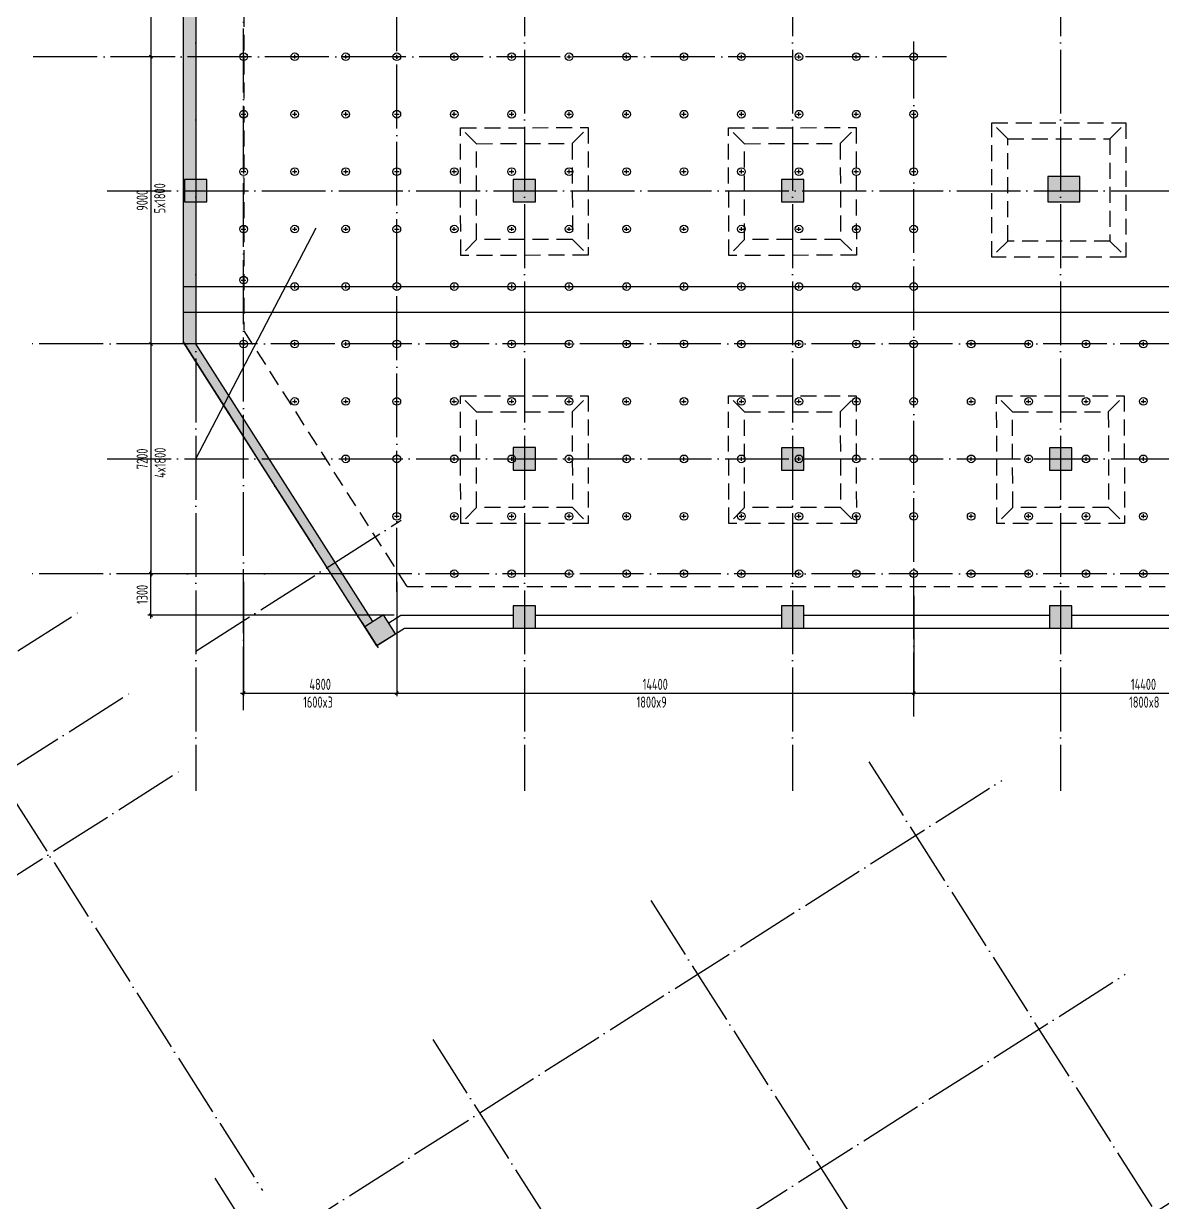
# Model space of a CAD drawing. Extents: x -190030 to 1780958, y -2186385 to 288330.
# Drawn here: x -11424 to 24268, y 69791 to 106729 of the extents above; entities that cross this region are included whole.
import ezdxf

# ---------------------------------------------------------------- set-up
doc = ezdxf.new("R2010")
doc.units = 0
doc.header["$LTSCALE"] = 1000
doc.header["$MEASUREMENT"] = 0
doc.linetypes.add('DASHED', pattern=[0.75, 0.5, -0.25])
doc.linetypes.add('DOTE', pattern=[2.42, 2, -0.2, 0.02, -0.2])
for name, color, linetype in [('05-填充_天正', 26, 'Continuous'), ('A_AXIS-轴线', 1, 'DOTE'), ('A_STR-砼墙', 51, 'Continuous'), ('COLU', 7, 'Continuous'), ('COLU_HATCH', 251, 'Continuous'), ('DIM', 3, 'Continuous'), ('DOTE', 4, 'DOTE'), ('jc', 5, 'Continuous'), ('s-base', 60, 'Continuous'), ('TEXT', 7, 'Continuous'), ('后浇带', 3, 'Continuous'), ('锚杆', 6, 'Continuous')]:
    doc.layers.add(name, color=color, linetype=linetype)
doc.styles.add('TSSD_Dimension', font='Tssdeng.shx', dxfattribs={"width": 0.7, "bigfont": 'hztxt.shx'})
doc.styles.add('TSSD_Rein', font='tssdeng.shx', dxfattribs={"width": 0.7, "bigfont": 'hztxt.shx'})
doc.dimstyles.new('TSSD_100_100', dxfattribs={"dimtxt": 350, "dimasz": 100, "dimexe": 100, "dimexo": 250, "dimgap": 100, "dimtad": 1, "dimdec": 0, "dimzin": 0, "dimdsep": 46, "dimtxsty": 'TSSD_Dimension', "dimblk": 'ARCHTICK', "dimblk1": 'ARCHTICK', "dimblk2": 'ARCHTICK', "dimcen": 0, "dimdle": 100, "dimclrt": 7, "dimadec": 0, "dimazin": 0, "dimtfac": 1, "dimtdec": 0, "dimtix": 1, "dimtmove": 2, "dimatfit": 3, "dimfxl": 1, "dimtolj": 1, "dimtzin": 0, "dimarcsym": 0})

# ---------------------------------------------------------------- blocks, each defined once
blk = doc.blocks.new('104 轴线')
for p, q in [((-209580, 103972), (-134205, -14530)), ((-136300, 67200), (-136300, -2001)), ((-126000, 67200), (-126000, -2001)), ((-117600, 67200), (-117600, -2001)), ((-109200, 67200), (-109200, -2001)), ((-139073, 16800), (13400, 16800)), ((-139073, 8400), (13400, 8400)), ((-182718, -23595), (-139855, 3669)), ((-181108, -26126), (-138245, 1138)), ((-115209, -1092), (-78883, -58157)), ((-179552, -28573), (-136688, -1309)), ((-166188, -36782), (-111041, -1677)), ((-122042, -5442), (-85716, -62507)), ((-162322, -42856), (-107174, -7751)), ((-128875, -9791), (-92549, -66856)), ((-135708, -14141), (-99382, -71206))]:
    blk.add_line(p, q)
blk = doc.blocks.new('A$C40850C3D')
at = {"layer": 's-base', "color": 8, "linetype": 'DASHED'}
for p, q in [((-1500, 1500), (-2000, 2000)), ((1500, 1500), (2000, 2000)), ((-1500, -1500), (-2000, -2000)), ((1500, -1500), (2000, -2000))]:
    blk.add_line(p, q, dxfattribs=at)
for points in [[(2000, 2000), (2000, -2000), (-2000, -2000), (-2000, 2000)], [(1500, 1500), (1500, -1500), (-1500, -1500), (-1500, 1500)]]:
    blk.add_lwpolyline(points, close=True, dxfattribs=at)
blk = doc.blocks.new('zhu1')
at = {"layer": 'COLU_HATCH'}
for points in [[(-20827, -41649), (-21527, -41649), (-21527, -42349), (-20827, -42349)], [(-10527, -41649), (-11227, -41649), (-11227, -42349), (-10527, -42349)], [(-2127, -41650), (-2827, -41650), (-2827, -42350), (-2127, -42350)], [(6523, -41550), (5523, -41550), (5523, -42350), (6523, -42350)], [(-10527, -50049), (-11227, -50049), (-11227, -50749), (-10527, -50749)], [(-2127, -50050), (-2827, -50050), (-2827, -50750), (-2127, -50750)], [(6273, -50050), (5573, -50050), (5573, -50750), (6273, -50750)], [(-10527, -55000), (-11227, -55000), (-11227, -55700), (-10527, -55700)], [(-2127, -55000), (-2827, -55000), (-2827, -55700), (-2127, -55700)], [(6273, -55000), (5573, -55000), (5573, -55700), (6273, -55700)], [(-15291, -55288), (-15884, -55658), (-15513, -56252), (-14920, -55881)]]:
    blk.add_hatch(color=8, dxfattribs=at).paths.add_polyline_path(points)
at = {"layer": 'A_STR-砼墙', "color": 8}
for p, q in [((-21577, -36000), (-21577, -46729)), ((-21177, -36000), (-21177, -46799)), ((-15884, -55658), (-21577, -46729)), ((-15629, -55499), (-21177, -46799)), ((-15132, -55542), (-14751, -55300)), ((-14751, -55300), (-11227, -55300)), ((-10527, -55300), (-2827, -55300)), ((-2127, -55300), (5573, -55300)), ((6273, -55300), (14373, -55300)), ((-14920, -55881), (-14635, -55700)), ((-14635, -55700), (-11227, -55700)), ((-10527, -55700), (-2827, -55700)), ((-2127, -55700), (5573, -55700)), ((6273, -55700), (13973, -55700))]:
    blk.add_line(p, q, dxfattribs=at)
at = {"layer": 'COLU', "color": 8}
for points in [[(-20827, -41649), (-21527, -41649), (-21527, -42349), (-20827, -42349)], [(-10527, -41649), (-11227, -41649), (-11227, -42349), (-10527, -42349)], [(-2127, -41650), (-2827, -41650), (-2827, -42350), (-2127, -42350)], [(6523, -41550), (5523, -41550), (5523, -42350), (6523, -42350)], [(-10527, -50049), (-11227, -50049), (-11227, -50749), (-10527, -50749)], [(-2127, -50050), (-2827, -50050), (-2827, -50750), (-2127, -50750)], [(6273, -50050), (5573, -50050), (5573, -50750), (6273, -50750)], [(-10527, -55000), (-11227, -55000), (-11227, -55700), (-10527, -55700)], [(-2127, -55000), (-2827, -55000), (-2827, -55700), (-2127, -55700)], [(6273, -55000), (5573, -55000), (5573, -55700), (6273, -55700)], [(-15291, -55288), (-15884, -55658), (-15513, -56252), (-14920, -55881)]]:
    blk.add_lwpolyline(points, close=True, dxfattribs=at)
blk = doc.blocks.new('maogan1')
at = {"layer": '锚杆'}
for p, q in [((-1382074, -58863), (-1381931, -58863)), ((-1382052, -58863), (-1381929, -58863)), ((-1382000, -58920), (-1382000, -58800))]:
    blk.add_line(p, q, dxfattribs=at)
blk.add_circle((-1382000, -58863), 120, dxfattribs=at)
blk = doc.blocks.new('XZD2')
at = {"layer": 's-base', "color": 8, "linetype": 'DASHED'}
for p, q in [((1143371, -22700), (1142871, -22200)), ((1146571, -22700), (1147071, -22200)), ((1143371, -25900), (1142871, -26400)), ((1146571, -25900), (1147071, -26400))]:
    blk.add_line(p, q, dxfattribs=at)
for points in [[(1147071, -22200), (1147071, -26400), (1142871, -26400), (1142871, -22200)], [(1146571, -22700), (1146571, -25900), (1143371, -25900), (1143371, -22700)]]:
    blk.add_lwpolyline(points, close=True, dxfattribs=at)
blk = doc.blocks.new('_ArchTick')
at = {"color": 0, "linetype": 'ByBlock', "const_width": 0.4}
blk.add_lwpolyline([(-0.5, -0.5), (0.5, 0.5)], dxfattribs=at)
blk = doc.blocks.new('*D235')
at = {"layer": 'Defpoints', "color": 0, "transparency": 16777216}
for p in [(-6426, 139890), (-7432, 105690), (-6426, 105690)]:
    blk.add_point(p, dxfattribs=at)
at = {"layer": 'DIM', "color": 0, "lineweight": -2, "transparency": 16777216}
for p, q in [((-6676, 139890), (-7532, 139890)), ((-7432, 139990), (-7432, 105590)), ((-6676, 105690), (-7532, 105690))]:
    blk.add_line(p, q, dxfattribs=at)
at = {"layer": 'DIM', "color": 0, "lineweight": -2, "transparency": 16777216, "xscale": 100, "yscale": 100, "zscale": 100}
for p, rotation in [((-7432, 139890), 90.00000040020637), ((-7432, 105690), 270.0000004002064)]:
    blk.add_blockref('_ArchTick', p, dxfattribs=dict(at, rotation=rotation))
at = {"layer": 'DIM', "color": 7, "transparency": 16777216, "insert": (-7707, 122790), "char_height": 350, "attachment_point": 5, "rotation": 90, "style": 'TSSD_Dimension'}
blk.add_mtext('\\A1;34200', dxfattribs=at)
blk = doc.blocks.new('*D238')
at = {"layer": 'Defpoints', "color": 0, "transparency": 16777216}
for p in [(-6426, 105690), (-7432, 96690), (-5434, 96690)]:
    blk.add_point(p, dxfattribs=at)
at = {"layer": 'DIM', "color": 0, "lineweight": -2, "transparency": 16777216}
for p, q in [((-6676, 105690), (-7532, 105690)), ((-7432, 105790), (-7432, 96590)), ((-5684, 96690), (-7532, 96690))]:
    blk.add_line(p, q, dxfattribs=at)
at = {"layer": 'DIM', "color": 0, "lineweight": -2, "transparency": 16777216, "xscale": 100, "yscale": 100, "zscale": 100}
for p, rotation in [((-7432, 105690), 90.00000040020637), ((-7432, 96690), 270.0000004002064)]:
    blk.add_blockref('_ArchTick', p, dxfattribs=dict(at, rotation=rotation))
at = {"layer": 'DIM', "color": 7, "transparency": 16777216, "insert": (-7707, 101190), "char_height": 350, "attachment_point": 5, "rotation": 90, "style": 'TSSD_Dimension'}
blk.add_mtext('\\A1;9000', dxfattribs=at)
blk = doc.blocks.new('*D239')
at = {"layer": 'Defpoints', "color": 0, "transparency": 16777216}
for p in [(-5599, 96690), (-7432, 89490), (-4646, 89490)]:
    blk.add_point(p, dxfattribs=at)
at = {"layer": 'DIM', "color": 0, "lineweight": -2, "transparency": 16777216}
for p, q in [((-7432, 96790), (-7432, 89390)), ((-5849, 96690), (-7532, 96690)), ((-4896, 89490), (-7532, 89490))]:
    blk.add_line(p, q, dxfattribs=at)
at = {"layer": 'DIM', "color": 0, "lineweight": -2, "transparency": 16777216, "xscale": 100, "yscale": 100, "zscale": 100}
for p, rotation in [((-7432, 96690), 90.00000040020637), ((-7432, 89490), 270.0000004002064)]:
    blk.add_blockref('_ArchTick', p, dxfattribs=dict(at, rotation=rotation))
at = {"layer": 'DIM', "color": 7, "transparency": 16777216, "insert": (-7707, 93090), "char_height": 350, "attachment_point": 5, "rotation": 90, "style": 'TSSD_Dimension'}
blk.add_mtext('\\A1;7200', dxfattribs=at)
blk = doc.blocks.new('*D242')
at = {"layer": 'Defpoints', "color": 0, "transparency": 16777216}
for p in [(-7432, 89490), (284, 89490), (444, 88190)]:
    blk.add_point(p, dxfattribs=at)
at = {"layer": 'DIM', "color": 0, "lineweight": -2, "transparency": 16777216}
for p, q in [((34, 89490), (-7532, 89490)), ((-7432, 88090), (-7432, 89590)), ((194, 88190), (-7532, 88190))]:
    blk.add_line(p, q, dxfattribs=at)
at = {"layer": 'DIM', "color": 0, "lineweight": -2, "transparency": 16777216, "xscale": 100, "yscale": 100, "zscale": 100}
for p, rotation in [((-7432, 89490), 90.00000040020637), ((-7432, 88190), 270.0000004002064)]:
    blk.add_blockref('_ArchTick', p, dxfattribs=dict(at, rotation=rotation))
at = {"layer": 'DIM', "color": 7, "transparency": 16777216, "insert": (-7707, 88840), "char_height": 350, "attachment_point": 5, "rotation": 90, "style": 'TSSD_Dimension'}
blk.add_mtext('\\A1;1300', dxfattribs=at)
blk = doc.blocks.new('*D243')
at = {"layer": 'Defpoints', "color": 0, "transparency": 16777216}
for p in [(271, 89490), (16474, 89044), (16474, 85750)]:
    blk.add_point(p, dxfattribs=at)
at = {"layer": 'DIM', "color": 0, "lineweight": -2, "transparency": 16777216}
for p, q in [((271, 89240), (271, 85650)), ((16474, 88794), (16474, 85650)), ((171, 85750), (16574, 85750))]:
    blk.add_line(p, q, dxfattribs=at)
at = {"layer": 'DIM', "color": 0, "lineweight": -2, "transparency": 16777216, "xscale": 100, "yscale": 100, "zscale": 100}
for p, rotation in [((271, 85750), 180.0000003868662), ((16474, 85750), 3.868661834577535e-07)]:
    blk.add_blockref('_ArchTick', p, dxfattribs=dict(at, rotation=rotation))
at = {"layer": 'DIM', "color": 7, "transparency": 16777216, "insert": (8372, 86025), "char_height": 350, "attachment_point": 5, "rotation": 0, "style": 'TSSD_Dimension'}
blk.add_mtext('\\A1;14400', dxfattribs=at)
blk = doc.blocks.new('*D244')
at = {"layer": 'Defpoints', "color": 0, "transparency": 16777216}
for p in [(16474, 89044), (30874, 86290), (30874, 85750)]:
    blk.add_point(p, dxfattribs=at)
at = {"layer": 'DIM', "color": 0, "lineweight": -2, "transparency": 16777216}
for p, q in [((16474, 88794), (16474, 85650)), ((16374, 85750), (30974, 85750)), ((30874, 86040), (30874, 85650))]:
    blk.add_line(p, q, dxfattribs=at)
at = {"layer": 'DIM', "color": 0, "lineweight": -2, "transparency": 16777216, "xscale": 100, "yscale": 100, "zscale": 100}
for p, rotation in [((16474, 85750), 180.0000003868662), ((30874, 85750), 3.868661834577535e-07)]:
    blk.add_blockref('_ArchTick', p, dxfattribs=dict(at, rotation=rotation))
at = {"layer": 'DIM', "color": 7, "transparency": 16777216, "insert": (23674, 86025), "char_height": 350, "attachment_point": 5, "rotation": 0, "style": 'TSSD_Dimension'}
blk.add_mtext('\\A1;14400', dxfattribs=at)
blk = doc.blocks.new('*D245')
at = {"layer": 'Defpoints', "color": 0, "transparency": 16777216}
for p in [(-4529, 89490), (271, 89490), (271, 85750)]:
    blk.add_point(p, dxfattribs=at)
at = {"layer": 'DIM', "color": 0, "lineweight": -2, "transparency": 16777216}
for p, q in [((-4529, 89240), (-4529, 85650)), ((271, 89240), (271, 85650)), ((-4629, 85750), (371, 85750))]:
    blk.add_line(p, q, dxfattribs=at)
at = {"layer": 'DIM', "color": 0, "lineweight": -2, "transparency": 16777216, "xscale": 100, "yscale": 100, "zscale": 100}
for p, rotation in [((-4529, 85750), 180.0000003868662), ((271, 85750), 3.868661834577535e-07)]:
    blk.add_blockref('_ArchTick', p, dxfattribs=dict(at, rotation=rotation))
at = {"layer": 'DIM', "color": 7, "transparency": 16777216, "insert": (-2129, 86025), "char_height": 350, "attachment_point": 5, "rotation": 0, "style": 'TSSD_Dimension'}
blk.add_mtext('\\A1;4800', dxfattribs=at)

msp = doc.modelspace()

# ---------------------------------------------------------------- hatches: boundary and pattern name
at = {"layer": '05-填充_天正'}
msp.add_hatch(color=8, dxfattribs=at).paths.add_polyline_path([(-6026.5, 107489.5), (-6426.5, 107489.5), (-6426.5, 96760.3), (-6026.5, 96691)])
at = {"layer": '05-填充_天正', "linetype": 'Continuous'}
msp.add_hatch(color=8, dxfattribs=at).paths.add_polyline_path([(-732.7, 87831.5), (-478.3, 87990.4), (-6026.5, 96691), (-6426.5, 96760.3)])

# ---------------------------------------------------------------- linework, layer by layer
msp.add_line((-6026.5, 93089.5), (-2259.4, 100325.9))
at = {"layer": 'A_AXIS-轴线'}
for p, q in [((-6026.5, 96133), (-316, 87164.3)), ((-6026.5, 87062.3), (410.8, 91167.3))]:
    msp.add_line(p, q, dxfattribs=at)
at = {"layer": 'A_AXIS-轴线', "color": 8}
msp.add_line((-6026.5, 96133), (-316, 87164.3), dxfattribs=at)
at = {"layer": 'A_STR-砼墙', "color": 8}
for p, q in [((-6426.5, 107489.5), (-6426.5, 96760.3)), ((-6026.5, 107489.5), (-6026.5, 96691)), ((-732.7, 87831.5), (-6426.5, 96760.3)), ((-478.3, 87990.4), (-6026.5, 96691))]:
    msp.add_line(p, q, dxfattribs=at)
at = {"layer": 'DOTE'}
for p, q in [((-4529, 85210.5), (-4529, 150481.3)), ((271, 88925.5), (271, 150494.1)), ((16473.5, 85021), (16473.5, 106168.5)), ((17497.7, 105689.5), (-11318.5, 105689.5)), ((46728, 96689.5), (-11323.5, 96689.5)), ((46728, 89489.5), (-11323.5, 89489.5))]:
    msp.add_line(p, q, dxfattribs=at)
at = {"layer": 'jc', "color": 8}
msp.add_lwpolyline([(-6426.5, 140339.5), (-6426.5, 96760.3), (-359.1, 87232.1), (516.4, 87789.5), (29123.5, 87789.5), (29123.5, 77062.2), (31094, 73966.6), (-10537.1, 47467)], dxfattribs=at)
at = {"layer": 's-base', "color": 8, "linetype": 'DASHED'}
for p, q in [((-4526.5, 146880.3), (-4526.5, 97128.5)), ((599.9, 89089.5), (-4526.5, 97128.5)), ((599.9, 89089.5), (31019.7, 89089.5))]:
    msp.add_line(p, q, dxfattribs=at)
at = {"layer": '后浇带', "color": 8}
for p, q in [((-6426.5, 98489.5), (43673.2, 98489.5)), ((-6426.5, 97689.5), (43673.2, 97689.5))]:
    msp.add_line(p, q, dxfattribs=at)

# ---------------------------------------------------------------- block references
at = {"layer": '05-填充_天正', "color": 8, "rotation": 359.9998411280657}
msp.add_blockref('zhu1', (15151.3, 143489.5), dxfattribs=at)
at = {"layer": 'A_AXIS-轴线', "rotation": 7.036962474964308e-07}
msp.add_blockref('104 轴线', (130273.5, 84689.5), dxfattribs=at)
at = {"layer": 's-base', "color": 8}
for name, p, rotation in [('A$C40850C3D', (4273.5, 101467), 0.05005720548987761), ('A$C40850C3D', (12673.5, 101467), 0.05005720548987761), ('XZD2', (-1123946.8, 125851.3), 359.9981697694363), ('A$C40850C3D', (4273.5, 93067), 0.05005720548987761), ('A$C40850C3D', (12673.5, 93067), 0.05005720548987761), ('A$C40850C3D', (21073.5, 93067), 0.05005720548987761)]:
    msp.add_blockref(name, p, dxfattribs=dict(at, rotation=rotation))
at = {"layer": '锚杆', "rotation": 3.868661834577535e-07}
for p in [(1377473.5, 164552.9), (1379073.5, 164552.9), (1380673.5, 164552.9), (1382273.5, 164552.9), (1384073.5, 164552.9), (1385873.5, 164552.9), (1387673.5, 164552.9), (1389473.5, 164552.9), (1391273.5, 164552.9), (1393073.5, 164552.9), (1394873.5, 164552.9), (1396673.5, 164552.9), (1398473.5, 164552.9), (1377473.5, 162752.9), (1379073.5, 162752.9), (1380673.5, 162752.9), (1382273.5, 162752.9), (1384073.5, 162752.9), (1385873.5, 162752.9), (1387673.5, 162752.9), (1389473.5, 162752.9), (1391273.5, 162752.9), (1393073.5, 162752.9), (1394873.5, 162752.9), (1396673.5, 162752.9), (1398473.5, 162752.9), (1377473.5, 160952.9), (1379073.5, 160952.9), (1380673.5, 160952.9), (1382273.5, 160952.9), (1384073.5, 160952.9), (1385873.5, 160952.9), (1387673.5, 160952.9), (1389473.5, 160952.9), (1391273.5, 160952.9), (1393073.5, 160952.9), (1394873.5, 160952.9), (1396673.5, 160952.9), (1398473.5, 160952.9), (1377473.5, 159152.9), (1379073.5, 159152.9), (1380673.5, 159152.9), (1382273.5, 159152.9), (1384073.5, 159152.9), (1385873.5, 159152.9), (1387673.5, 159152.9), (1389473.5, 159152.9), (1391273.5, 159152.9), (1393073.5, 159152.9), (1394873.5, 159152.9), (1396673.5, 159152.9), (1398473.5, 159152.9), (1377473.5, 157552.9), (1379073.5, 157352.9), (1380673.5, 157352.9), (1382273.5, 157352.9), (1384073.5, 157352.9), (1385873.5, 157352.9), (1387673.5, 157352.9), (1389473.5, 157352.9), (1391273.5, 157352.9), (1393073.5, 157352.9), (1394873.5, 157352.9), (1396673.5, 157352.9), (1398473.5, 157352.9), (1377473.5, 155552.9), (1379073.5, 155552.9), (1380673.5, 155552.9), (1382273.5, 155552.9), (1384073.5, 155552.9), (1385873.5, 155552.9), (1387673.5, 155552.9), (1389473.5, 155552.9), (1391273.5, 155552.9), (1393073.5, 155552.9), (1394873.5, 155552.9), (1396673.5, 155552.9), (1398473.5, 155552.9), (1400273.5, 155552.9), (1402073.5, 155552.9), (1403873.5, 155552.9), (1405673.5, 155552.9), (1379073.5, 153752.9), (1380673.5, 153752.9), (1382273.5, 153752.9), (1384073.5, 153752.9), (1385873.5, 153752.9), (1387673.5, 153752.9), (1389473.5, 153752.9), (1391273.5, 153752.9), (1393073.5, 153752.9), (1394873.5, 153752.9), (1396673.5, 153752.9), (1398473.5, 153752.9), (1400273.5, 153752.9), (1402073.5, 153752.9), (1403873.5, 153752.9), (1405673.5, 153752.9), (1380673.5, 151952.9), (1382273.5, 151952.9), (1384073.5, 151952.9), (1385873.5, 151952.9), (1387673.5, 151952.9), (1389473.5, 151952.9), (1391273.5, 151952.9), (1393073.5, 151952.9), (1394873.5, 151952.9), (1396673.5, 151952.9), (1398473.5, 151952.9), (1400273.5, 151952.9), (1402073.5, 151952.9), (1403873.5, 151952.9), (1405673.5, 151952.9), (1382273.5, 150152.9), (1384073.5, 150152.9), (1385873.5, 150152.9), (1387673.5, 150152.9), (1389473.5, 150152.9), (1391273.5, 150152.9), (1393073.5, 150152.9), (1394873.5, 150152.9), (1396673.5, 150152.9), (1398473.5, 150152.9), (1400273.5, 150152.9), (1402073.5, 150152.9), (1403873.5, 150152.9), (1405673.5, 150152.9), (1384073.5, 148352.9), (1385873.5, 148352.9), (1387673.5, 148352.9), (1389473.5, 148352.9), (1391273.5, 148352.9), (1393073.5, 148352.9), (1394873.5, 148352.9), (1396673.5, 148352.9), (1398473.5, 148352.9), (1400273.5, 148352.9), (1402073.5, 148352.9), (1403873.5, 148352.9), (1405673.5, 148352.9)]:
    msp.add_blockref('maogan1', p, dxfattribs=at)

# ---------------------------------------------------------------- texts
at = {"layer": 'TEXT', "style": 'TSSD_Rein', "width": 0.7}
for s, rotation, p in [('5x1800', 90, (-6982.5, 100782.8)), ('4x1800', 90, (-6968.9, 92492.7)), ('1600x3', 0, (-2660.8, 85293)), ('1800x9', 0, (7787.5, 85293)), ('1800x8', 0, (23223.6, 85293))]:
    msp.add_text(s, height=350, rotation=rotation, dxfattribs=at).set_placement(p)

# ---------------------------------------------------------------- dimensions: what is measured, and where the dimension line sits
at = {"layer": 'DIM'}
for base, p1, p2, angle, picture, middle in [((-7432, 105689.5), (-6426.5, 139889.5), (-6426.2, 105689.5), 90, '*D235', (-7707, 122789.5)), ((-7432, 96689.5), (-6426.5, 105689.5), (-5433.8, 96689.5), 90, '*D238', (-7707, 101189.5)), ((-7432, 89489.5), (-5598.9, 96689.5), (-4646.5, 89489.5), 90, '*D239', (-7707, 93089.5)), ((-7432, 89489.5), (443.7, 88189.5), (283.5, 89489.5), 90, '*D242', (-7707, 88839.5)), ((271, 85750.2), (-4529, 89489.5), (271, 89489.5), 0, '*D245', (-2129, 86025.2)), ((30873.5, 85750.2), (16473.5, 89043.5), (30873.5, 86289.5), 0, '*D244', (23673.5, 86025.2))]:
    dim = msp.add_linear_dim(base=base, p1=p1, p2=p2, angle=angle, dimstyle='TSSD_100_100', dxfattribs=at)
    dim.commit()
    dim.dimension.update_dxf_attribs({"geometry": picture, "text_midpoint": middle})
dim = msp.add_linear_dim(base=(16473.5, 85750.2), p1=(271, 89489.5), p2=(16473.5, 89043.5), angle=0, text='14400', dimstyle='TSSD_100_100', dxfattribs=at)
dim.commit()
dim.dimension.update_dxf_attribs({"geometry": '*D243', "text_midpoint": (8372.3, 86025.2)})

doc.saveas('drawing.dxf')
